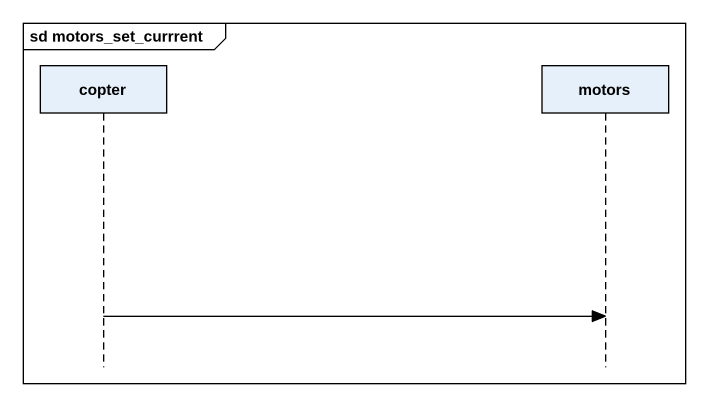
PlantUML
@startuml
mainframe sd motors_set_currrent
hide footbox
participant copter
participant motors

copter -> motors
@enduml
